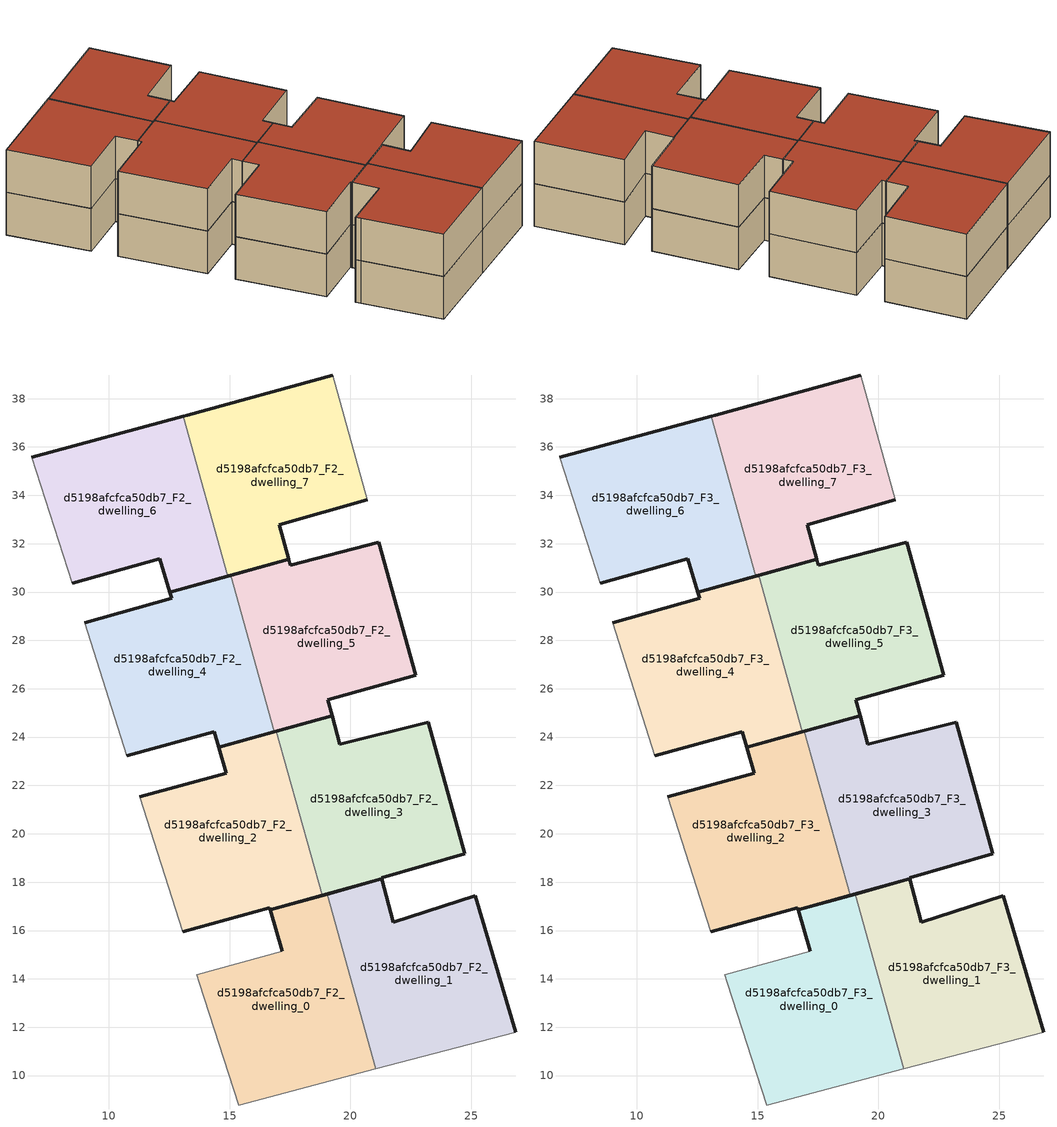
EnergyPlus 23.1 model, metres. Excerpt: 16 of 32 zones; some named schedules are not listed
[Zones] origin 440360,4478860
d5198afcfca50db7_F2_dwelling_0
 floor to d5198afcfca50db7_F1_dwelling_0 (EU_floor_Construction): 21.05,10.28 19.04,17.51 16.69,16.85 17.18,15.14 13.63,14.18 13.75,13.84 15.37,8.78 z6
 wall outside (EU_wall_Construction): 17.18,15.14 16.69,16.85 19.04,17.51 z6:9
 wall adiabatic (EU_wall_Construction): 21.05,10.28 15.37,8.78 13.75,13.84 13.63,14.18 17.18,15.14 z6:9
 wall to d5198afcfca50db7_F2_dwelling_1 (EU_wall_Construction): 19.04,17.51 21.05,10.28 z6:9
d5198afcfca50db7_F2_dwelling_1
 floor to d5198afcfca50db7_F1_dwelling_1 (EU_floor_Construction): 26.84,11.8 25.17,17.43 21.77,16.33 21.3,18.14 19.04,17.51 21.05,10.28 z6
 wall outside (EU_wall_Construction): 19.04,17.51 21.3,18.14 21.77,16.33 25.17,17.43 26.84,11.8 z6:9
 wall adiabatic (EU_wall_Construction): 26.84,11.8 21.05,10.28 z6:9
d5198afcfca50db7_F2_dwelling_2
 floor to d5198afcfca50db7_F1_dwelling_2 (EU_floor_Construction): 18.83,17.45 16.93,24.25 14.55,23.58 14.85,22.51 11.29,21.52 13.07,15.95 16.67,16.94 16.69,16.85 z6
 wall outside (EU_wall_Construction): 11.29,21.52 14.85,22.51 14.55,23.58 16.93,24.25 / 18.83,17.45 16.69,16.85 16.67,16.94 13.07,15.95 z6:9
 wall adiabatic (EU_wall_Construction): 13.07,15.95 11.29,21.52 z6:9
 wall to d5198afcfca50db7_F2_dwelling_3 (EU_wall_Construction): 16.93,24.25 18.83,17.45 z6:9
d5198afcfca50db7_F2_dwelling_3
 floor to d5198afcfca50db7_F1_dwelling_3 (EU_floor_Construction): 24.73,19.17 23.21,24.62 19.56,23.7 19.24,24.89 16.93,24.25 18.83,17.45 21.3,18.14 21.29,18.18 z6
 wall outside (EU_wall_Construction): 16.93,24.25 19.24,24.89 19.56,23.7 23.21,24.62 24.73,19.17 21.29,18.18 21.3,18.14 18.83,17.45 z6:9
d5198afcfca50db7_F2_dwelling_4
 floor to d5198afcfca50db7_F1_dwelling_4 (EU_floor_Construction): 16.85,24.22 15.05,30.69 12.53,29.99 12.6,29.75 9.01,28.74 10.76,23.24 14.37,24.23 14.55,23.58 z6
 wall outside (EU_wall_Construction): 9.01,28.74 12.6,29.75 12.53,29.99 15.05,30.69 / 16.85,24.22 14.55,23.58 14.37,24.23 10.76,23.24 z6:9
 wall adiabatic (EU_wall_Construction): 10.76,23.24 9.01,28.74 z6:9
 wall to d5198afcfca50db7_F2_dwelling_5 (EU_wall_Construction): 15.05,30.69 16.85,24.22 z6:9
d5198afcfca50db7_F2_dwelling_5
 floor to d5198afcfca50db7_F1_dwelling_5 (EU_floor_Construction): 22.7,26.55 21.17,32.06 17.51,31.11 17.44,31.36 15.05,30.69 16.85,24.22 19.24,24.89 19.06,25.55 z6
 wall outside (EU_wall_Construction): 15.05,30.69 17.44,31.36 17.51,31.11 21.17,32.06 22.7,26.55 19.06,25.55 19.24,24.89 16.85,24.22 z6:9
d5198afcfca50db7_F2_dwelling_6
 floor to d5198afcfca50db7_F1_dwelling_6 (EU_floor_Construction): 14.92,30.66 13.08,37.27 6.81,35.58 8.5,30.36 12.11,31.38 12.53,29.99 z6
 wall outside (EU_wall_Construction): 6.81,35.58 13.08,37.27 / 14.92,30.66 12.53,29.99 12.11,31.38 8.5,30.36 z6:9
 wall adiabatic (EU_wall_Construction): 8.5,30.36 6.81,35.58 z6:9
 wall to d5198afcfca50db7_F2_dwelling_7 (EU_wall_Construction): 13.08,37.27 14.92,30.66 z6:9
d5198afcfca50db7_F2_dwelling_7
 floor to d5198afcfca50db7_F1_dwelling_7 (EU_floor_Construction): 20.69,33.82 19.27,38.98 13.24,37.32 13.08,37.27 14.92,30.66 17.44,31.36 17.06,32.79 z6
 wall outside (EU_wall_Construction): 13.08,37.27 13.24,37.32 19.27,38.98 / 20.69,33.82 17.06,32.79 17.44,31.36 14.92,30.66 z6:9
 wall adiabatic (EU_wall_Construction): 19.27,38.98 20.69,33.82 z6:9
d5198afcfca50db7_F3_dwelling_0
 floor to d5198afcfca50db7_F2_dwelling_0 (EU_floor_Construction): 21.05,10.28 19.04,17.51 16.69,16.85 17.18,15.14 13.63,14.18 13.75,13.84 15.37,8.78 z9
 wall outside (EU_wall_Construction): 17.18,15.14 16.69,16.85 19.04,17.51 z9:12
 wall adiabatic (EU_wall_Construction): 21.05,10.28 15.37,8.78 13.75,13.84 13.63,14.18 17.18,15.14 z9:12
 wall to d5198afcfca50db7_F3_dwelling_1 (EU_wall_Construction): 19.04,17.51 21.05,10.28 z9:12
 roof outside (EU_roof_Construction): 19.04,17.51 21.05,10.28 15.37,8.78 13.75,13.84 13.63,14.18 17.18,15.14 16.69,16.85 z12
d5198afcfca50db7_F3_dwelling_1
 floor to d5198afcfca50db7_F2_dwelling_1 (EU_floor_Construction): 26.84,11.8 25.17,17.43 21.77,16.33 21.3,18.14 19.04,17.51 21.05,10.28 z9
 wall outside (EU_wall_Construction): 19.04,17.51 21.3,18.14 21.77,16.33 25.17,17.43 26.84,11.8 z9:12
 wall adiabatic (EU_wall_Construction): 26.84,11.8 21.05,10.28 z9:12
 roof outside (EU_roof_Construction): 25.17,17.43 26.84,11.8 21.05,10.28 19.04,17.51 21.3,18.14 21.77,16.33 z12
d5198afcfca50db7_F3_dwelling_2
 floor to d5198afcfca50db7_F2_dwelling_2 (EU_floor_Construction): 18.83,17.45 16.93,24.25 14.55,23.58 14.85,22.51 11.29,21.52 13.07,15.95 16.67,16.94 16.69,16.85 z9
 wall outside (EU_wall_Construction): 11.29,21.52 14.85,22.51 14.55,23.58 16.93,24.25 / 18.83,17.45 16.69,16.85 16.67,16.94 13.07,15.95 z9:12
 wall adiabatic (EU_wall_Construction): 13.07,15.95 11.29,21.52 z9:12
 wall to d5198afcfca50db7_F3_dwelling_3 (EU_wall_Construction): 16.93,24.25 18.83,17.45 z9:12
 roof outside (EU_roof_Construction): 16.93,24.25 18.83,17.45 16.69,16.85 16.67,16.94 13.07,15.95 11.29,21.52 14.85,22.51 14.55,23.58 z12
d5198afcfca50db7_F3_dwelling_3
 floor to d5198afcfca50db7_F2_dwelling_3 (EU_floor_Construction): 24.73,19.17 23.21,24.62 19.56,23.7 19.24,24.89 16.93,24.25 18.83,17.45 21.3,18.14 21.29,18.18 z9
 wall outside (EU_wall_Construction): 16.93,24.25 19.24,24.89 19.56,23.7 23.21,24.62 24.73,19.17 21.29,18.18 21.3,18.14 18.83,17.45 z9:12
 roof outside (EU_roof_Construction): 23.21,24.62 24.73,19.17 21.29,18.18 21.3,18.14 18.83,17.45 16.93,24.25 19.24,24.89 19.56,23.7 z12
d5198afcfca50db7_F3_dwelling_4
 floor to d5198afcfca50db7_F2_dwelling_4 (EU_floor_Construction): 16.85,24.22 15.05,30.69 12.53,29.99 12.6,29.75 9.01,28.74 10.76,23.24 14.37,24.23 14.55,23.58 z9
 wall outside (EU_wall_Construction): 9.01,28.74 12.6,29.75 12.53,29.99 15.05,30.69 / 16.85,24.22 14.55,23.58 14.37,24.23 10.76,23.24 z9:12
 wall adiabatic (EU_wall_Construction): 10.76,23.24 9.01,28.74 z9:12
 wall to d5198afcfca50db7_F3_dwelling_5 (EU_wall_Construction): 15.05,30.69 16.85,24.22 z9:12
 roof outside (EU_roof_Construction): 15.05,30.69 16.85,24.22 14.55,23.58 14.37,24.23 10.76,23.24 9.01,28.74 12.6,29.75 12.53,29.99 z12
d5198afcfca50db7_F3_dwelling_5
 floor to d5198afcfca50db7_F2_dwelling_5 (EU_floor_Construction): 22.7,26.55 21.17,32.06 17.51,31.11 17.44,31.36 15.05,30.69 16.85,24.22 19.24,24.89 19.06,25.55 z9
 wall outside (EU_wall_Construction): 15.05,30.69 17.44,31.36 17.51,31.11 21.17,32.06 22.7,26.55 19.06,25.55 19.24,24.89 16.85,24.22 z9:12
 roof outside (EU_roof_Construction): 21.17,32.06 22.7,26.55 19.06,25.55 19.24,24.89 16.85,24.22 15.05,30.69 17.44,31.36 17.51,31.11 z12
d5198afcfca50db7_F3_dwelling_6
 floor to d5198afcfca50db7_F2_dwelling_6 (EU_floor_Construction): 14.92,30.66 13.08,37.27 6.81,35.58 8.5,30.36 12.11,31.38 12.53,29.99 z9
 wall outside (EU_wall_Construction): 6.81,35.58 13.08,37.27 / 14.92,30.66 12.53,29.99 12.11,31.38 8.5,30.36 z9:12
 wall adiabatic (EU_wall_Construction): 8.5,30.36 6.81,35.58 z9:12
 wall to d5198afcfca50db7_F3_dwelling_7 (EU_wall_Construction): 13.08,37.27 14.92,30.66 z9:12
 roof outside (EU_roof_Construction): 13.08,37.27 14.92,30.66 12.53,29.99 12.11,31.38 8.5,30.36 6.81,35.58 z12
d5198afcfca50db7_F3_dwelling_7
 floor to d5198afcfca50db7_F2_dwelling_7 (EU_floor_Construction): 20.69,33.82 19.27,38.98 13.24,37.32 13.08,37.27 14.92,30.66 17.44,31.36 17.06,32.79 z9
 wall outside (EU_wall_Construction): 13.08,37.27 13.24,37.32 19.27,38.98 / 20.69,33.82 17.06,32.79 17.44,31.36 14.92,30.66 z9:12
 wall adiabatic (EU_wall_Construction): 19.27,38.98 20.69,33.82 z9:12
 roof outside (EU_roof_Construction): 19.27,38.98 20.69,33.82 17.06,32.79 17.44,31.36 14.92,30.66 13.08,37.27 13.24,37.32 z12
[Building]
EU S2 Campaign: North Axis=0; Terrain=City; Solar Distribution=FullExterior
[Site:Location]
Madrid: Latitude=40.5; Longitude=-3.5; Time Zone=1; Elevation=609
[SizingPeriod:WeatherFileDays]
AnnualSizingPeriod: Begin Month=1; Begin Day of Month=1; End Month=12; End Day of Month=31; Day of Week for Start Day=Monday; Use Weather File Daylight Saving Period=No; Use Weather File Rain and Snow Indicators=No
[MATERIAL]
EU_InternalMass_Material: Roughness=MediumRough; Thickness=0.1; Conductivity=1; Density=1800; Specific Heat=900; Thermal Absorptance=0.9; Solar Absorptance=0.7; Visible Absorptance=0.7
[MATERIAL:NOMASS] Roughness=MediumRough; Thermal Absorptance=0.9; Solar Absorptance=0.7; Visible Absorptance=0.7
Name | Thermal Resistance
EU_wall_NoMass | 0.459673
EU_roof_NoMass | 0.495815
EU_floor_NoMass | 0.788942
[CONSTRUCTION]
EU_wall_Construction: EU_wall_NoMass
EU_roof_Construction: EU_roof_NoMass
EU_floor_Construction: EU_floor_NoMass
EU_InternalMass_Construction: EU_InternalMass_Material
[ZONE] Type=1; Multiplier=1; Ceiling Height=autocalculate; Floor Area=autocalculate; Part of Total Floor Area=Yes
Name | Volume
d5198afcfca50db7_F2_dwelling_0; d5198afcfca50db7_F3_dwelling_0 | 115.08
d5198afcfca50db7_F2_dwelling_1; d5198afcfca50db7_F3_dwelling_1 | 115.093
d5198afcfca50db7_F2_dwelling_2; d5198afcfca50db7_F3_dwelling_2 | 115.098
d5198afcfca50db7_F2_dwelling_3; d5198afcfca50db7_F3_dwelling_3 | 115.099
d5198afcfca50db7_F2_dwelling_4; d5198afcfca50db7_F3_dwelling_4; d5198afcfca50db7_F2_dwelling_5; d5198afcfca50db7_F3_dwelling_5 | 115.094
d5198afcfca50db7_F2_dwelling_6; d5198afcfca50db7_F3_dwelling_6 | 115.082
d5198afcfca50db7_F2_dwelling_7; d5198afcfca50db7_F3_dwelling_7 | 115.1
[INTERNALMASS] Construction=EU_InternalMass_Construction
Name | Zone or ZoneList | Surface Area
d5198afcfca50db7_F2_dwelling_0_EU_InternalMass | d5198afcfca50db7_F2_dwelling_0 | 38.3601
d5198afcfca50db7_F2_dwelling_1_EU_InternalMass | d5198afcfca50db7_F2_dwelling_1 | 38.3644
d5198afcfca50db7_F2_dwelling_2_EU_InternalMass | d5198afcfca50db7_F2_dwelling_2 | 38.3658
d5198afcfca50db7_F2_dwelling_3_EU_InternalMass | d5198afcfca50db7_F2_dwelling_3 | 38.3663
d5198afcfca50db7_F2_dwelling_4_EU_InternalMass | d5198afcfca50db7_F2_dwelling_4 | 38.3647
d5198afcfca50db7_F2_dwelling_5_EU_InternalMass | d5198afcfca50db7_F2_dwelling_5 | 38.3646
d5198afcfca50db7_F2_dwelling_6_EU_InternalMass | d5198afcfca50db7_F2_dwelling_6 | 38.3607
d5198afcfca50db7_F2_dwelling_7_EU_InternalMass | d5198afcfca50db7_F2_dwelling_7 | 38.3665
d5198afcfca50db7_F3_dwelling_0_EU_InternalMass | d5198afcfca50db7_F3_dwelling_0 | 38.3601
d5198afcfca50db7_F3_dwelling_1_EU_InternalMass | d5198afcfca50db7_F3_dwelling_1 | 38.3644
d5198afcfca50db7_F3_dwelling_2_EU_InternalMass | d5198afcfca50db7_F3_dwelling_2 | 38.3658
d5198afcfca50db7_F3_dwelling_3_EU_InternalMass | d5198afcfca50db7_F3_dwelling_3 | 38.3663
d5198afcfca50db7_F3_dwelling_4_EU_InternalMass | d5198afcfca50db7_F3_dwelling_4 | 38.3647
d5198afcfca50db7_F3_dwelling_5_EU_InternalMass | d5198afcfca50db7_F3_dwelling_5 | 38.3646
d5198afcfca50db7_F3_dwelling_6_EU_InternalMass | d5198afcfca50db7_F3_dwelling_6 | 38.3607
d5198afcfca50db7_F3_dwelling_7_EU_InternalMass | d5198afcfca50db7_F3_dwelling_7 | 38.3665
[OTHEREQUIPMENT] Fuel Type=Electricity; Design Level Calculation Method=Watts/Area; Power per Zone Floor Area=1; Fraction Latent=0; Fraction Radiant=0; Fraction Lost=0; Carbon Dioxide Generation Rate=0; EndUse Subcategory=EU_Step8_InternalGains
Name | Zone or ZoneList or Space or SpaceList | Schedule
EU_Step8_InternalGain_d5198afcfca50db7_F2_dwelling_0_f000 | d5198afcfca50db7_F2_dwelling_0 | EU_Step8_GainSchedule_d5198afcfca50db7_F2_dwelling_0_f000
EU_Step8_InternalGain_d5198afcfca50db7_F2_dwelling_1_f000 | d5198afcfca50db7_F2_dwelling_1 | EU_Step8_GainSchedule_d5198afcfca50db7_F2_dwelling_1_f000
EU_Step8_InternalGain_d5198afcfca50db7_F2_dwelling_2_f000 | d5198afcfca50db7_F2_dwelling_2 | EU_Step8_GainSchedule_d5198afcfca50db7_F2_dwelling_2_f000
EU_Step8_InternalGain_d5198afcfca50db7_F2_dwelling_3_f000 | d5198afcfca50db7_F2_dwelling_3 | EU_Step8_GainSchedule_d5198afcfca50db7_F2_dwelling_3_f000
EU_Step8_InternalGain_d5198afcfca50db7_F2_dwelling_4_f000 | d5198afcfca50db7_F2_dwelling_4 | EU_Step8_GainSchedule_d5198afcfca50db7_F2_dwelling_4_f000
EU_Step8_InternalGain_d5198afcfca50db7_F2_dwelling_5_f000 | d5198afcfca50db7_F2_dwelling_5 | EU_Step8_GainSchedule_d5198afcfca50db7_F2_dwelling_5_f000
EU_Step8_InternalGain_d5198afcfca50db7_F2_dwelling_6_f000 | d5198afcfca50db7_F2_dwelling_6 | EU_Step8_GainSchedule_d5198afcfca50db7_F2_dwelling_6_f000
EU_Step8_InternalGain_d5198afcfca50db7_F2_dwelling_7_f000 | d5198afcfca50db7_F2_dwelling_7 | EU_Step8_GainSchedule_d5198afcfca50db7_F2_dwelling_7_f000
EU_Step8_InternalGain_d5198afcfca50db7_F3_dwelling_0_f000 | d5198afcfca50db7_F3_dwelling_0 | EU_Step8_GainSchedule_d5198afcfca50db7_F3_dwelling_0_f000
EU_Step8_InternalGain_d5198afcfca50db7_F3_dwelling_1_f000 | d5198afcfca50db7_F3_dwelling_1 | EU_Step8_GainSchedule_d5198afcfca50db7_F3_dwelling_1_f000
EU_Step8_InternalGain_d5198afcfca50db7_F3_dwelling_2_f000 | d5198afcfca50db7_F3_dwelling_2 | EU_Step8_GainSchedule_d5198afcfca50db7_F3_dwelling_2_f000
EU_Step8_InternalGain_d5198afcfca50db7_F3_dwelling_3_f000 | d5198afcfca50db7_F3_dwelling_3 | EU_Step8_GainSchedule_d5198afcfca50db7_F3_dwelling_3_f000
EU_Step8_InternalGain_d5198afcfca50db7_F3_dwelling_4_f000 | d5198afcfca50db7_F3_dwelling_4 | EU_Step8_GainSchedule_d5198afcfca50db7_F3_dwelling_4_f000
EU_Step8_InternalGain_d5198afcfca50db7_F3_dwelling_5_f000 | d5198afcfca50db7_F3_dwelling_5 | EU_Step8_GainSchedule_d5198afcfca50db7_F3_dwelling_5_f000
EU_Step8_InternalGain_d5198afcfca50db7_F3_dwelling_6_f000 | d5198afcfca50db7_F3_dwelling_6 | EU_Step8_GainSchedule_d5198afcfca50db7_F3_dwelling_6_f000
EU_Step8_InternalGain_d5198afcfca50db7_F3_dwelling_7_f000 | d5198afcfca50db7_F3_dwelling_7 | EU_Step8_GainSchedule_d5198afcfca50db7_F3_dwelling_7_f000
[ZONEVENTILATION:DESIGNFLOWRATE] Schedule=EU_AlwaysOn; Design Flow Rate Calculation Method=AirChanges/Hour; Air Changes per Hour=0.719161; Ventilation Type=Natural; Fan Pressure Rise=0; Fan Total Efficiency=1; Constant Term Coefficient=1; Temperature Term Coefficient=0; Velocity Term Coefficient=0; Velocity Squared Term Coefficient=0; Minimum Indoor Temperature=-100; Maximum Indoor Temperature=100; Delta Temperature=-100; Minimum Outdoor Temperature=-100; Maximum Outdoor Temperature=100; Maximum Wind Speed=40
Name | Zone or ZoneList or Space or SpaceList
EU_ConstantAir_d5198afcfca50db7_F2_dwelling_0 | d5198afcfca50db7_F2_dwelling_0
EU_ConstantAir_d5198afcfca50db7_F2_dwelling_1 | d5198afcfca50db7_F2_dwelling_1
EU_ConstantAir_d5198afcfca50db7_F2_dwelling_2 | d5198afcfca50db7_F2_dwelling_2
EU_ConstantAir_d5198afcfca50db7_F2_dwelling_3 | d5198afcfca50db7_F2_dwelling_3
EU_ConstantAir_d5198afcfca50db7_F2_dwelling_4 | d5198afcfca50db7_F2_dwelling_4
EU_ConstantAir_d5198afcfca50db7_F2_dwelling_5 | d5198afcfca50db7_F2_dwelling_5
EU_ConstantAir_d5198afcfca50db7_F2_dwelling_6 | d5198afcfca50db7_F2_dwelling_6
EU_ConstantAir_d5198afcfca50db7_F2_dwelling_7 | d5198afcfca50db7_F2_dwelling_7
EU_ConstantAir_d5198afcfca50db7_F3_dwelling_0 | d5198afcfca50db7_F3_dwelling_0
EU_ConstantAir_d5198afcfca50db7_F3_dwelling_1 | d5198afcfca50db7_F3_dwelling_1
EU_ConstantAir_d5198afcfca50db7_F3_dwelling_2 | d5198afcfca50db7_F3_dwelling_2
EU_ConstantAir_d5198afcfca50db7_F3_dwelling_3 | d5198afcfca50db7_F3_dwelling_3
EU_ConstantAir_d5198afcfca50db7_F3_dwelling_4 | d5198afcfca50db7_F3_dwelling_4
EU_ConstantAir_d5198afcfca50db7_F3_dwelling_5 | d5198afcfca50db7_F3_dwelling_5
EU_ConstantAir_d5198afcfca50db7_F3_dwelling_6 | d5198afcfca50db7_F3_dwelling_6
EU_ConstantAir_d5198afcfca50db7_F3_dwelling_7 | d5198afcfca50db7_F3_dwelling_7
[HVACTEMPLATE:ZONE:IDEALLOADSAIRSYSTEM] System Availability Schedule=EU_AlwaysOn; Maximum Heating Supply Air Temperature=50; Minimum Cooling Supply Air Temperature=13; Maximum Heating Supply Air Humidity Ratio=0.0156; Minimum Cooling Supply Air Humidity Ratio=0.0077; Heating Limit=NoLimit; Cooling Limit=NoLimit; Heating Availability Schedule=EU_AlwaysOn; Cooling Availability Schedule=EU_CoolingOff; Dehumidification Control Type=ConstantSensibleHeatRatio; Cooling Sensible Heat Ratio=0.7; Dehumidification Setpoint=60; Humidification Control Type=None; Humidification Setpoint=30; Outdoor Air Method=None; Outdoor Air Flow Rate per Person=0.00944; Outdoor Air Flow Rate per Zone Floor Area=0; Outdoor Air Flow Rate per Zone=0; Demand Controlled Ventilation Type=None; Outdoor Air Economizer Type=NoEconomizer; Heat Recovery Type=None; Sensible Heat Recovery Effectiveness=0.7; Latent Heat Recovery Effectiveness=0.65
Name | Template Thermostat
d5198afcfca50db7_F2_dwelling_0 | EU_HeatOnly_d5198afcfca50db7_F2_dwelling_0
d5198afcfca50db7_F2_dwelling_1 | EU_HeatOnly_d5198afcfca50db7_F2_dwelling_1
d5198afcfca50db7_F2_dwelling_2 | EU_HeatOnly_d5198afcfca50db7_F2_dwelling_2
d5198afcfca50db7_F2_dwelling_3 | EU_HeatOnly_d5198afcfca50db7_F2_dwelling_3
d5198afcfca50db7_F2_dwelling_4 | EU_HeatOnly_d5198afcfca50db7_F2_dwelling_4
d5198afcfca50db7_F2_dwelling_5 | EU_HeatOnly_d5198afcfca50db7_F2_dwelling_5
d5198afcfca50db7_F2_dwelling_6 | EU_HeatOnly_d5198afcfca50db7_F2_dwelling_6
d5198afcfca50db7_F2_dwelling_7 | EU_HeatOnly_d5198afcfca50db7_F2_dwelling_7
d5198afcfca50db7_F3_dwelling_0 | EU_HeatOnly_d5198afcfca50db7_F3_dwelling_0
d5198afcfca50db7_F3_dwelling_1 | EU_HeatOnly_d5198afcfca50db7_F3_dwelling_1
d5198afcfca50db7_F3_dwelling_2 | EU_HeatOnly_d5198afcfca50db7_F3_dwelling_2
d5198afcfca50db7_F3_dwelling_3 | EU_HeatOnly_d5198afcfca50db7_F3_dwelling_3
d5198afcfca50db7_F3_dwelling_4 | EU_HeatOnly_d5198afcfca50db7_F3_dwelling_4
d5198afcfca50db7_F3_dwelling_5 | EU_HeatOnly_d5198afcfca50db7_F3_dwelling_5
d5198afcfca50db7_F3_dwelling_6 | EU_HeatOnly_d5198afcfca50db7_F3_dwelling_6
d5198afcfca50db7_F3_dwelling_7 | EU_HeatOnly_d5198afcfca50db7_F3_dwelling_7
[SIZING:ZONE] Zone Cooling Design Supply Air Temperature Input Method=SupplyAirTemperature; Zone Cooling Design Supply Air Temperature=13; Zone Heating Design Supply Air Temperature Input Method=SupplyAirTemperature; Zone Heating Design Supply Air Temperature=50; Zone Cooling Design Supply Air Humidity Ratio=0.008; Zone Heating Design Supply Air Humidity Ratio=0.008; Cooling Design Air Flow Method=DesignDay; Cooling Design Air Flow Rate=0; Cooling Minimum Air Flow per Zone Floor Area=0.000762; Cooling Minimum Air Flow=0; Cooling Minimum Air Flow Fraction=0.2; Heating Design Air Flow Method=DesignDay; Heating Design Air Flow Rate=0; Heating Maximum Air Flow per Zone Floor Area=0.002032; Heating Maximum Air Flow=0.141576; Heating Maximum Air Flow Fraction=0.3; Account for Dedicated Outdoor Air System=No; Dedicated Outdoor Air System Control Strategy=NeutralSupplyAir; Dedicated Outdoor Air Low Setpoint Temperature for Design=autosize; Dedicated Outdoor Air High Setpoint Temperature for Design=autosize; Zone Load Sizing Method=Sensible Load Only No Latent Load; Zone Latent Cooling Design Supply Air Humidity Ratio Input Method=HumidityRatioDifference; Zone Cooling Design Supply Air Humidity Ratio Difference=0.005; Zone Latent Heating Design Supply Air Humidity Ratio Input Method=HumidityRatioDifference; Zone Humidification Design Supply Air Humidity Ratio Difference=0.005
d5198afcfca50db7_F2_dwelling_0; d5198afcfca50db7_F2_dwelling_1; d5198afcfca50db7_F2_dwelling_2; d5198afcfca50db7_F2_dwelling_3; d5198afcfca50db7_F2_dwelling_4; d5198afcfca50db7_F2_dwelling_5; d5198afcfca50db7_F2_dwelling_6; d5198afcfca50db7_F2_dwelling_7; d5198afcfca50db7_F3_dwelling_0; d5198afcfca50db7_F3_dwelling_1; d5198afcfca50db7_F3_dwelling_2; d5198afcfca50db7_F3_dwelling_3; d5198afcfca50db7_F3_dwelling_4; d5198afcfca50db7_F3_dwelling_5; d5198afcfca50db7_F3_dwelling_6; d5198afcfca50db7_F3_dwelling_7
